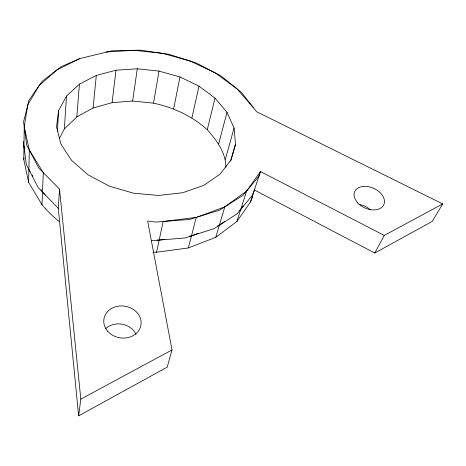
<?xml version="1.0" encoding="UTF-8"?>
<svg xmlns="http://www.w3.org/2000/svg" width="466" height="466" viewBox="0 0 466 466"><rect width="100%" height="100%" fill="white"/><g stroke="black" fill="none" stroke-linecap="round" stroke-linejoin="round"><path stroke-width="0.7" d="M59.211 221.466A116.937 84.066 9.6 0 1 41.992 204.731L28.612 182.34L23.772 159.314L24.232 126.781L27.838 104.809L39.208 85.494L57.044 69.853L79.849 58.57L111.933 50.806L140.417 50.159L169.001 54.301L196.268 62.992L220.849 75.847L241.382 92.326L256.556 111.694L442.7 203.904L432.227 221.414L374.763 253.015L254.389 189.988L252.747 194.776L237.258 213.708L214.174 228.614L184.944 237.969L151.817 240.683M28.612 182.34L29.3 149.976L24.232 126.781M41.992 204.731L43.291 172.647L29.3 149.976M57.417 131.389L58.582 110.658L66.487 96.101L79.412 84.154L96.305 75.405L116.005 70.226L137.307 68.787L159.017 71.088L179.958 76.966L198.982 86.117L215.001 98.11L227 112.335L234.072 128.039L235.505 144.297L230.717 161.032M442.7 203.904L384.269 235.423L260.465 171.552L258.822 176.352L243.083 195.301L219.521 210.183L189.592 219.474L155.609 222.061L147.635 221.03L172.012 349.925L167.23 367.126L78.638 415.841L58.291 208.354L59.514 189.114L38.789 168.069L26.673 144.973L23.562 121.766L29.014 100.143L42.016 81.451L61.197 66.65L79.849 58.57M59.386 138.472L64.355 128.954L66.487 96.101M64.355 128.954L76.814 116.908L79.412 84.154M76.814 116.908L93.095 108.013L96.305 75.405M93.095 108.013L112.079 102.666L116.005 70.226M58.582 110.658L56.543 126.973L60.86 143.965L71.56 160.374L88.103 174.855L109.329 186.144L133.556 193.221L158.76 195.458L182.818 192.714L203.793 185.351L220.15 174.115L230.874 160.042L235.505 144.297M78.638 415.841L80.81 399.129L59.514 189.114M112.079 102.666L132.612 101.046L137.307 68.787M23.772 159.314L23.993 157.898M225.894 167.23C225.888 152.627 216.544 140.184 207.248 129.746C192.184 115.993 173.352 107.407 153.512 103.161L159.017 71.088M173.655 108.875L179.958 76.966M156.576 252.222L163.164 221.49L196.279 217.395L224.804 206.846L246.625 191.037L260.465 171.552L250.405 202.069L236.885 221.513L215.781 237.322L188.328 247.959L156.576 252.222A116.937 84.066 9.6 0 1 153.005 252.275M191.916 117.881L198.982 86.117M207.248 129.746L215.001 98.11M188.328 247.959L196.279 217.395M218.665 143.866L227 112.335M225.317 159.489L234.072 128.039M215.781 237.322L224.804 206.846M236.885 221.513L246.625 191.037M374.763 253.015L384.269 235.423M243.223 205.914L240.741 209.455L239.006 210.737M224.554 221.426L219.352 225.27L217.307 226.045M80.81 399.129L172.012 349.925M198.271 233.291L191.474 235.878L189.318 236.157M164.923 239.332L159.18 240.077A118.871 84.195 9.7 0 1 157.048 240.112M106.067 52.006L134.179 50.299L162.71 53.392L190.239 61.075L215.385 72.993L236.798 88.645L253.155 107.355M132.612 101.046L153.512 103.161M58.291 208.354L38.119 187.513L26.329 164.562L23.3 141.437M28.88 169.537L29.987 171.36M32.195 175.012L32.935 176.23M41.037 189.61L42.505 192.044A118.871 84.195 9.7 0 0 45.19 195.155M23.952 146.435L24.401 148.532M105.654 328.664A18.209 15.821 9 0 1 136.002 334.378M359.356 204.516A15.576 10.724 24.6 0 1 370.534 209.904M252.822 196.011A116.937 84.066 9.6 0 1 250.405 202.069M357.696 202.861A15.972 10.747 24.1 0 0 383.617 205.116A15.972 10.747 24.1 0 0 366.486 186.423A15.972 10.747 24.1 0 0 357.696 202.861M107.617 331.157A18.762 16.019 9.3 0 0 139.718 328.891A18.762 16.019 9.3 0 0 119.978 305.964A18.762 16.019 9.3 0 0 107.617 331.157"/></g></svg>
